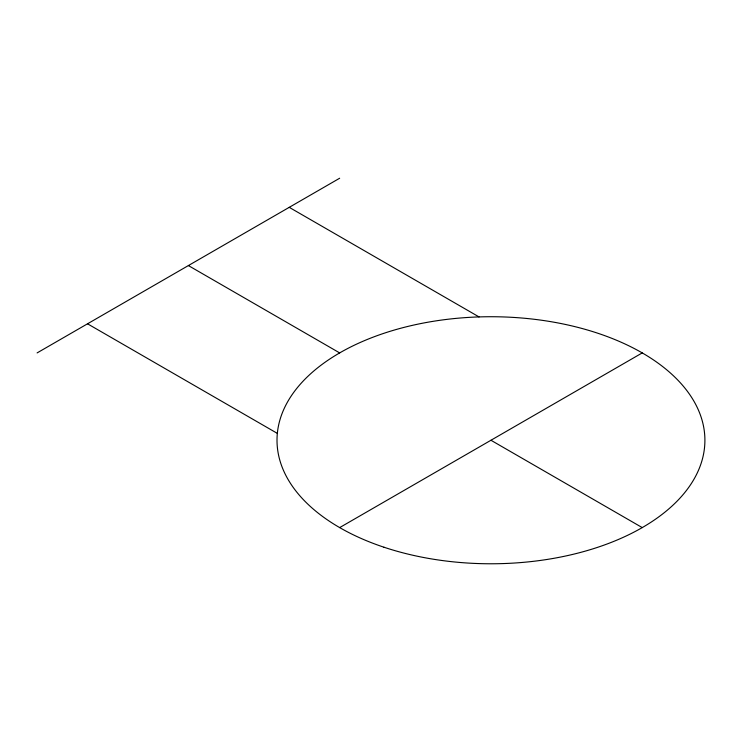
<?xml version="1.0" encoding="UTF-8"?>
<svg xmlns="http://www.w3.org/2000/svg" width="742" height="742" viewBox="0 0 742 742"><rect width="100%" height="100%" fill="white"/><g stroke="black" fill="none" stroke-linecap="round" stroke-linejoin="round"><path stroke-width="1.11" d="M37.1 352.914L339.669 178.228M339.669 527.599L642.238 352.914M289.241 207.343L479.054 316.927M188.385 265.571L339.669 352.914M490.954 440.256L642.238 527.599M87.528 323.8L277.332 433.384M383.976 547.225A213.946 123.524 0 0 0 704.9 440.256A213.946 123.524 0 0 0 383.976 333.279A213.946 123.524 0 0 0 383.976 547.225"/></g></svg>
